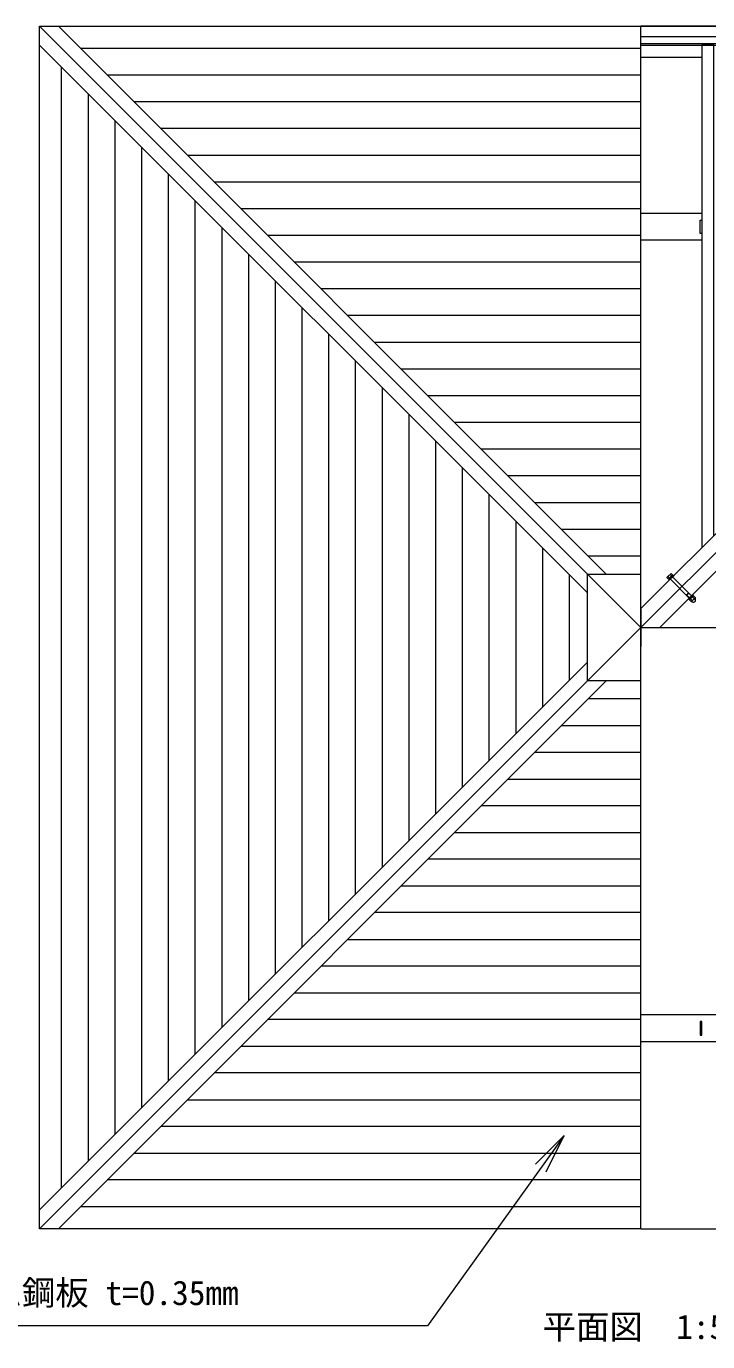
# Model space of a CAD drawing. Units: millimetres at full size, sheet at 1:50; details may follow other scales. Extents: x -1000 to 22000, y -750 to 15600.
# Drawn here: x 2198 to 4747, y 7436 to 12359 of the extents above; entities that cross this region are included whole.
import ezdxf
from ezdxf.enums import TextEntityAlignment as Align

# ---------------------------------------------------------------- set-up
doc = ezdxf.new("R2010")
doc.units = ezdxf.units.MM
doc.header["$LTSCALE"] = 50
for name, color, linetype, lineweight in [('D-STR', 1, 'Continuous', 13), ('D-STR-HTXT', 7, 'Continuous', 13), ('D-STR-TXT', 7, 'Continuous', 13)]:
    doc.layers.add(name, color=color, linetype=linetype, lineweight=lineweight)
doc.styles.add('ＭＳ ゴシック', font='')
doc.styles.get('ＭＳ ゴシック').set_extended_font_data('MS Gothic')

# ---------------------------------------------------------------- blocks, each defined once
blk = doc.blocks.new('open_arrow')
at = {"color": 0, "linetype": 'Continuous', "lineweight": -2}
blk.add_lwpolyline([(7.5, 1.25), (0, 0), (7.5, -1.25)], dxfattribs=at)

msp = doc.modelspace()

# ---------------------------------------------------------------- linework, layer by layer
at = {"layer": 'D-STR'}
for p, q in [((2247.21, 12359.2), (4497.21, 10109.2)), ((2317.92, 12359.2), (4367.92, 10309.2)), ((4497.21, 7859.2), (4497.21, 12359.2)), ((6747.21, 12359.2), (4497.21, 10109.2)), ((4497.21, 12321.18), (6709.2, 12321.18)), ((2247.21, 12288.49), (4297.21, 10238.49)), ((4497.21, 12276.32), (2400.8, 12276.32)), ((6611.66, 12294.35), (4497.21, 10179.91)), ((4497.21, 12294.35), (6682.37, 12294.35)), ((4497.21, 12288.98), (6677, 12288.98)), ((4497.21, 12244.26), (4724.71, 12244.26)), ((6682.37, 12223.64), (4567.92, 10109.2)), ((2330.09, 8012.78), (2330.09, 12205.61)), ((4497.21, 12176.32), (2500.8, 12176.32)), ((2430.09, 8112.78), (2430.09, 12105.61)), ((4497.21, 12076.32), (2600.8, 12076.32)), ((2530.09, 8212.78), (2530.09, 12005.61)), ((4497.21, 11976.32), (2700.8, 11976.32)), ((2630.09, 8312.78), (2630.09, 11905.61)), ((4497.21, 11876.32), (2800.8, 11876.32)), ((2730.09, 8412.78), (2730.09, 11805.61)), ((4497.21, 11776.32), (2900.8, 11776.32)), ((2830.09, 8512.78), (2830.09, 11705.61)), ((4497.21, 11676.32), (3000.8, 11676.32)), ((4724.71, 11659.2), (4497.21, 11659.2)), ((2930.09, 8612.78), (2930.09, 11605.61)), ((4497.21, 11576.32), (3100.8, 11576.32)), ((4724.71, 11559.2), (4497.21, 11559.2)), ((3030.09, 8712.78), (3030.09, 11505.61)), ((4497.21, 11476.32), (3200.8, 11476.32)), ((3130.09, 8812.78), (3130.09, 11405.61)), ((4497.21, 11376.32), (3300.8, 11376.32)), ((3230.09, 8912.78), (3230.09, 11305.61)), ((4497.21, 11276.32), (3400.8, 11276.32)), ((3330.09, 9012.78), (3330.09, 11205.61)), ((4497.21, 11176.32), (3500.8, 11176.32)), ((3430.09, 9112.78), (3430.09, 11105.61)), ((4497.21, 11076.32), (3600.8, 11076.32)), ((3530.09, 9212.78), (3530.09, 11005.61)), ((4497.21, 10976.32), (3700.8, 10976.32)), ((3630.09, 9312.78), (3630.09, 10905.61)), ((4497.21, 10876.32), (3800.8, 10876.32)), ((3730.09, 9412.78), (3730.09, 10805.61)), ((4497.21, 10776.32), (3900.8, 10776.32)), ((3830.09, 9512.78), (3830.09, 10705.61)), ((4497.21, 10676.32), (4000.8, 10676.32)), ((3930.09, 9612.78), (3930.09, 10605.61)), ((4497.21, 10576.32), (4100.8, 10576.32)), ((4030.09, 9712.78), (4030.09, 10505.61)), ((4497.21, 10476.32), (4200.8, 10476.32)), ((4130.09, 9812.78), (4130.09, 10405.61)), ((4497.21, 10376.32), (4300.8, 10376.32)), ((4230.09, 9912.78), (4230.09, 10305.61)), ((4595.4, 10295.49), (4596.07, 10297.57)), ((4600.35, 10290.54), (4595.4, 10295.49)), ((4608.83, 10310.34), (4596.07, 10297.57)), ((4604.23, 10294.42), (4599.28, 10299.37)), ((4615.87, 10306.06), (4600.35, 10290.54)), ((4600.83, 10291.02), (4602.95, 10288.89)), ((4618.72, 10304.66), (4601.75, 10287.69)), ((4620.34, 10303.04), (4603.37, 10286.07)), ((4606.88, 10297.07), (4610.23, 10296.18)), ((4611.99, 10302.18), (4607.04, 10307.13)), ((4607.61, 10290.31), (4678.33, 10219.6)), ((4608.11, 10298.3), (4611.46, 10297.4)), ((4610.92, 10311.01), (4608.83, 10310.34)), ((4615.87, 10306.06), (4610.92, 10311.01)), ((4615.39, 10305.58), (4617.51, 10303.46)), ((4616.1, 10298.79), (4686.81, 10228.08)), ((4618.72, 10304.66), (4620.34, 10303.04)), ((4601.75, 10287.69), (4603.37, 10286.07)), ((4675.32, 10238.23), (4674.83, 10240.06)), ((4668.18, 10231.09), (4666.35, 10231.58)), ((4675.99, 10238.9), (4667.51, 10230.42)), ((4668.18, 10231.09), (4678.99, 10220.27)), ((4674.08, 10215.35), (4691.05, 10232.33)), ((4675.71, 10213.73), (4674.08, 10215.35)), ((4675.32, 10238.23), (4686.14, 10227.41)), ((4675.71, 10213.73), (4692.68, 10230.7)), ((4679.03, 10212.81), (4676.91, 10214.93)), ((4678.56, 10212.34), (4694.07, 10227.85)), ((4678.56, 10212.34), (4684.92, 10205.97)), ((4682.44, 10216.21), (4688.8, 10209.85)), ((4686.32, 10220.09), (4682.97, 10220.99)), ((4687.54, 10221.32), (4684.19, 10222.21)), ((4684.92, 10205.97), (4687.01, 10206.64)), ((4687.01, 10206.64), (4699.77, 10219.4)), ((4690.19, 10223.97), (4696.56, 10217.61)), ((4692.68, 10230.7), (4691.05, 10232.33)), ((4693.6, 10227.38), (4691.48, 10229.5)), ((4694.07, 10227.85), (4700.44, 10221.49)), ((4700.44, 10221.49), (4699.77, 10219.4)), ((4497.21, 10179.91), (4497.21, 10038.49)), ((4497.21, 10109.2), (2247.21, 7859.2)), ((4497.21, 10109.2), (4550.25, 10109.2)), ((4497.21, 10109.2), (6747.21, 10109.2)), ((4297.21, 9979.91), (2247.21, 7929.91)), ((4367.92, 9909.2), (2317.92, 7859.2)), ((4497.21, 9842.07), (4300.8, 9842.07)), ((4200.8, 9742.07), (4497.21, 9742.07)), ((4497.21, 9642.07), (4100.8, 9642.07)), ((4000.8, 9542.07), (4497.21, 9542.07)), ((4497.21, 9442.07), (3900.8, 9442.07)), ((3800.8, 9342.07), (4497.21, 9342.07)), ((4497.21, 9242.07), (3700.8, 9242.07)), ((3600.8, 9142.07), (4497.21, 9142.07)), ((4497.21, 9042.07), (3500.8, 9042.07)), ((3400.8, 8942.07), (4497.21, 8942.07)), ((4497.21, 8842.07), (3300.8, 8842.07)), ((3200.8, 8742.07), (4497.21, 8742.07)), ((4497.21, 8642.07), (3100.8, 8642.07)), ((3000.8, 8542.07), (4497.21, 8542.07)), ((4497.21, 8442.07), (2900.8, 8442.07)), ((2800.8, 8342.07), (4497.21, 8342.07)), ((4497.21, 8242.07), (2700.8, 8242.07)), ((2600.8, 8142.07), (4497.21, 8142.07)), ((4497.21, 8042.07), (2500.8, 8042.07)), ((2400.8, 7942.07), (4497.21, 7942.07))]:
    msp.add_line(p, q, dxfattribs=at)
for points in [[(4497.21, 7859.2), (2247.21, 7859.2), (2247.21, 12359.2), (4497.21, 12359.2)], [(4497.21, 12359.2), (6747.21, 12359.2), (6747.21, 10109.2)], [(4497.21, 7859.2), (6747.21, 7859.2), (6747.21, 12359.2), (4497.21, 12359.2)], [(4497.21, 9909.2), (4297.21, 9909.2), (4297.21, 10309.2), (4497.21, 10309.2)], [(6047.21, 10109.2), (6047.21, 8559.2), (4497.21, 8559.2)], [(5947.21, 10109.2), (5947.21, 8659.2), (4497.21, 8659.2)]]:
    msp.add_lwpolyline(points, dxfattribs=at)
for points in [[(4769.71, 10452.41), (4769.71, 12288.98), (4724.71, 12288.98), (4724.71, 10407.41)], [(4718.71, 11584.2), (4718.71, 11634.2), (4724.71, 11634.2), (4724.71, 11584.2)], [(4718.71, 8634.2), (4718.71, 8584.2), (4724.71, 8584.2), (4724.71, 8634.2)]]:
    msp.add_lwpolyline(points, close=True, dxfattribs=at)
for centre, radius, start, end in [((4599.42, 10295.35), 4.02, 92.01271, 123.55979), ((4613.44, 10292.97), 15.54, 114.33448, 155.66532), ((4611.06, 10306.99), 4.02, 146.44001, 177.98708), ((4693.39, 10213.02), 9.03, 224.99961, 45), ((4684.78, 10209.99), 4.02, 326.44011, 357.98719), ((4682.4, 10224.01), 15.54, 294.33458, 335.66542), ((4696.42, 10221.63), 4.02, 272.01281, 303.55989)]:
    msp.add_arc(centre, radius, start, end, dxfattribs=at)
at = {"layer": 'D-STR-HTXT'}
msp.add_lwpolyline([(4210.67, 8208.37), (3699.3, 7495.78), (3549.3, 7495.78), (1124.17, 7495.78)], dxfattribs=at)

# ---------------------------------------------------------------- block references
at = {"layer": 'D-STR-HTXT', "xscale": 20, "yscale": 20, "rotation": 234.3}
msp.add_blockref('open_arrow', (4210.67, 8208.37), dxfattribs=at)

# ---------------------------------------------------------------- texts
at = {"layer": 'D-STR-HTXT', "style": 'ＭＳ ゴシック'}
msp.add_text('屋根:ガルバニウム鋼板 t=0.35mm', height=91.64, dxfattribs=at).set_placement((1119.18, 7665.17), align=Align.TOP_LEFT)
at = {"layer": 'D-STR-TXT', "style": 'ＭＳ ゴシック'}
msp.add_text('平面図\u30001:50', height=91.64, dxfattribs=at).set_placement((4129.48, 7538.08), align=Align.TOP_LEFT)

doc.saveas('drawing.dxf')
